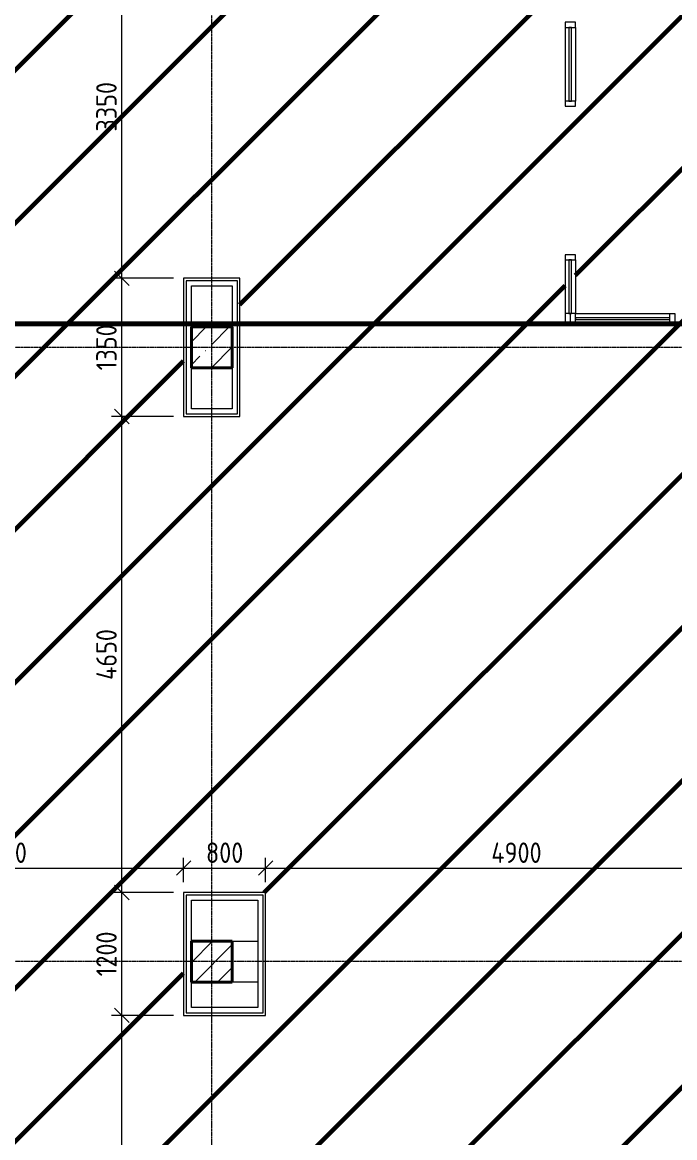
# Model space of a CAD drawing. Header units: millimetres. Extents: x -56773 to 323062, y -262288 to 76460.
# Drawn here: x -9767 to -3396, y -47180 to -36285 of the extents above; entities that cross this region are included whole.
import ezdxf

# ---------------------------------------------------------------- set-up
doc = ezdxf.new("R2010")
doc.units = ezdxf.units.MM
doc.linetypes.add('ADSK_Линия сетки', pattern=[25, 20, -2.5, 0, -2.5])
for name, color, linetype, lineweight in [('1.1)Стяжка керамзит  2 этаж', 5, 'Continuous', 60), ('Витраж', 7, 'Continuous', 9), ('Несущие колонны', 7, 'Continuous', 18), ('Оси', 7, 'Continuous', 9), ('Панели витража', 7, 'Continuous', 9), ('Перекрытие', 7, 'Continuous', 18), ('Размеры', 7, 'Continuous', 9), ('Стены несущие', 7, 'Continuous', 30), ('Стены отделка', 7, 'Continuous', 30), ('Стены штриховка', 7, 'Continuous', 9)]:
    doc.layers.add(name, color=color, linetype=linetype, lineweight=lineweight)
doc.styles.add('GOST Common_3', font='', dxfattribs={"width": 0.9, "height": 200})
doc.styles.get('GOST Common_3').set_extended_font_data('GOST Common')
doc.dimstyles.new('ADSK_Основной_2_0_2', dxfattribs={"dimscale": 304.8, "dimtxt": 201.142999, "dimasz": 0.463911, "dimexe": 0.328084, "dimexo": 0.328084, "dimgap": 0.164042, "dimtad": 1, "dimdec": 3, "dimrnd": 0.001, "dimdsep": 46, "dimtxsty": 'GOST Common_3', "dimblk1": 'OBLIQUE', "dimblk2": 'OBLIQUE', "dimsah": 1, "dimcen": 0.09, "dimdle": 0.328084, "dimazin": 2, "dimtfac": 1, "dimtdec": 4, "dimtix": 1, "dimtmove": 0, "dimatfit": 3, "dimfxl": 1, "dimtvp": 1, "dimtolj": 1, "dimtzin": 0, "dimlwd": 20, "dimlwe": 20, "dimarcsym": 2})
pattern_1 = [(45, (1283.93, -48864.63), (-224.5064, 224.5064), []), (45, (1508.44, -48864.63), (-224.5064, 224.5064), [396.875, -79.375, 3.353, -76.022])]

# ---------------------------------------------------------------- blocks, each defined once
blk = doc.blocks.new('ADSK_КолоннаЖБ_Прямоугольная - 400x400 мм-1807142-Кладочный план 1-го этажа')
at = {"layer": 'Несущие колонны', "lineweight": 40}
for p, q in [((-200, 200), (200, 200)), ((-200, -200), (-200, 200)), ((200, 200), (200, -200)), ((200, -200), (-200, -200))]:
    blk.add_line(p, q, dxfattribs=at)
blk = doc.blocks.new('Системная панель - ADSK_Cтеклопакет_25-3521199-Кладочный план 1-го этажа')
at = {"layer": 'Панели витража', "lineweight": 18}
for p, q in [((262.5, 12.5), (-262.5, 12.5)), ((-262.5, 12.5), (-262.5, -12.5)), ((262.5, -12.5), (262.5, 12.5)), ((-262.5, -12.5), (262.5, -12.5))]:
    blk.add_line(p, q, dxfattribs=at)
blk = doc.blocks.new('Прямоугольный импост - 300х100 уширенный профиль-3521195-Кладочный план 1-го этажа')
at = {"layer": 'Витраж'}
for p, q in [((-5750, 10260), (-5750, 9735)), ((-5650, 10260), (-5650, 9735))]:
    blk.add_line(p, q, dxfattribs=at)
blk = doc.blocks.new('Прямоугольный импост - 300х100 уширенный профиль-3396084-Кладочный план 1-го этажа')
at = {"layer": 'Витраж'}
for p, q in [((-3050, 12530), (-3050, 11810)), ((-2950, 12530), (-2950, 11810))]:
    blk.add_line(p, q, dxfattribs=at)
blk = doc.blocks.new('Прямоугольный импост - 50х100-V5-Кладочный план 1-го этажа')
at = {"layer": 'Витраж', "lineweight": 18}
for p, q in [((-25, 50), (25, 50)), ((-25, -50), (-25, 50)), ((25, 50), (25, -50)), ((25, -50), (-25, -50))]:
    blk.add_line(p, q, dxfattribs=at)
blk = doc.blocks.new('Квадратный угловой импост - 100х100 мм-3520825-Кладочный план 1-го этажа')
at = {"layer": 'Витраж', "lineweight": 18}
for p, q in [((50, 50), (-50, 50)), ((-50, 50), (-50, -50)), ((50, -50), (50, 50)), ((-50, -50), (50, -50))]:
    blk.add_line(p, q, dxfattribs=at)
blk = doc.blocks.new('Системная панель - ADSK_Cтеклопакет_25-V6-Кладочный план 1-го этажа')
at = {"layer": 'Панели витража', "lineweight": 18}
for p, q in [((360, 12.5), (-360, 12.5)), ((-360, 12.5), (-360, -12.5)), ((360, -12.5), (360, 12.5)), ((-360, -12.5), (360, -12.5))]:
    blk.add_line(p, q, dxfattribs=at)
blk = doc.blocks.new('Прямоугольный импост - 50х100 мм-3522522-Кладочный план 1-го этажа')
at = {"layer": 'Витраж', "lineweight": 18}
for p, q in [((-50, 50), (0, 50)), ((-50, -50), (-50, 50)), ((0, 50), (0, -50)), ((0, -50), (-50, -50))]:
    blk.add_line(p, q, dxfattribs=at)
blk = doc.blocks.new('Системная панель - ADSK_Cтеклопакет_25 мм-3522524-Кладочный план 1-го этажа')
at = {"layer": 'Панели витража', "lineweight": 18}
for p, q in [((-460, 12.5), (460, 12.5)), ((-460, -12.5), (-460, 12.5)), ((460, -12.5), (460, 12.5)), ((460, -12.5), (-460, -12.5))]:
    blk.add_line(p, q, dxfattribs=at)
blk = doc.blocks.new('Прямоугольный импост - 300х100 уширенный профиль-3525555-Кладочный план 1-го этажа')
at = {"layer": 'Витраж'}
for p, q in [((-5650, 9735), (-4730, 9735)), ((-5650, 9635), (-4730, 9635))]:
    blk.add_line(p, q, dxfattribs=at)
blk = doc.blocks.new('Прямоугольный импост - 50х100 мм-3525556-Кладочный план 1-го этажа')
at = {"layer": 'Витраж', "lineweight": 18}
for p, q in [((25, 50), (-25, 50)), ((-25, 50), (-25, -50)), ((25, 50), (25, -50)), ((-25, -50), (25, -50))]:
    blk.add_line(p, q, dxfattribs=at)
blk = doc.blocks.new('_Oblique')
at = {"color": 0, "linetype": 'ByBlock', "lineweight": -2}
blk.add_line((-0.5, -0.5), (0.5, 0.5), dxfattribs=at)
blk = doc.blocks.new('*D4078')
at = {"layer": 'Defpoints', "color": 0, "transparency": 16777216}
for p in [(-8191, -44546), (-8191, -44785), (-11741, -45235)]:
    blk.add_point(p, dxfattribs=at)
at = {"layer": 'Размеры', "color": 0, "lineweight": 20, "transparency": 16777216}
for p, q in [((-11741, -45135), (-11741, -44446)), ((-8191, -44685), (-8191, -44446)), ((-11841, -44546), (-8091, -44546))]:
    blk.add_line(p, q, dxfattribs=at)
at = {"layer": 'Размеры', "color": 0, "lineweight": 20, "transparency": 16777216, "xscale": 141.4, "yscale": 141.4, "zscale": 141.4, "rotation": 180}
blk.add_blockref('_Oblique', (-11741, -44546), dxfattribs=at)
at = {"layer": 'Размеры', "color": 0, "lineweight": 20, "transparency": 16777216, "xscale": 141.4, "yscale": 141.4, "zscale": 141.4}
blk.add_blockref('_Oblique', (-8191, -44546), dxfattribs=at)
at = {"layer": 'Размеры', "color": 0, "lineweight": 9, "transparency": 16777216, "insert": (-9966, -44396), "char_height": 200, "width": 605.47, "attachment_point": 5, "style": 'GOST Common_3'}
blk.add_mtext('\\A1;3550', dxfattribs=at)
blk = doc.blocks.new('*D4079')
at = {"layer": 'Defpoints', "color": 0, "transparency": 16777216}
for p in [(-7391, -44546), (-8191, -44785), (-7391, -44785)]:
    blk.add_point(p, dxfattribs=at)
at = {"layer": 'Размеры', "color": 0, "lineweight": 20, "transparency": 16777216}
for p, q in [((-8191, -44685), (-8191, -44446)), ((-7391, -44685), (-7391, -44446)), ((-8291, -44546), (-7291, -44546))]:
    blk.add_line(p, q, dxfattribs=at)
at = {"layer": 'Размеры', "color": 0, "lineweight": 20, "transparency": 16777216, "xscale": 141.4, "yscale": 141.4, "zscale": 141.4, "rotation": 180}
blk.add_blockref('_Oblique', (-8191, -44546), dxfattribs=at)
at = {"layer": 'Размеры', "color": 0, "lineweight": 20, "transparency": 16777216, "xscale": 141.4, "yscale": 141.4, "zscale": 141.4}
blk.add_blockref('_Oblique', (-7391, -44546), dxfattribs=at)
at = {"layer": 'Размеры', "color": 0, "lineweight": 9, "transparency": 16777216, "insert": (-7791, -44396), "char_height": 200, "width": 454.11, "attachment_point": 5, "style": 'GOST Common_3'}
blk.add_mtext('\\A1;800', dxfattribs=at)
blk = doc.blocks.new('*D4080')
at = {"layer": 'Defpoints', "color": 0, "transparency": 16777216}
for p in [(-2491, -44546), (-7391, -44785), (-2491, -45135)]:
    blk.add_point(p, dxfattribs=at)
at = {"layer": 'Размеры', "color": 0, "lineweight": 20, "transparency": 16777216}
for p, q in [((-7391, -44685), (-7391, -44446)), ((-2491, -45035), (-2491, -44446)), ((-7491, -44546), (-2391, -44546))]:
    blk.add_line(p, q, dxfattribs=at)
at = {"layer": 'Размеры', "color": 0, "lineweight": 20, "transparency": 16777216, "xscale": 141.4, "yscale": 141.4, "zscale": 141.4, "rotation": 180}
blk.add_blockref('_Oblique', (-7391, -44546), dxfattribs=at)
at = {"layer": 'Размеры', "color": 0, "lineweight": 20, "transparency": 16777216, "xscale": 141.4, "yscale": 141.4, "zscale": 141.4}
blk.add_blockref('_Oblique', (-2491, -44546), dxfattribs=at)
at = {"layer": 'Размеры', "color": 0, "lineweight": 9, "transparency": 16777216, "insert": (-4941, -44396), "char_height": 200, "width": 625.93, "attachment_point": 5, "style": 'GOST Common_3'}
blk.add_mtext('\\A1;4900', dxfattribs=at)
blk = doc.blocks.new('*D4086')
at = {"layer": 'Defpoints', "color": 0, "transparency": 16777216}
for p in [(-8795, -45985), (-8191, -45985), (-8241, -49285)]:
    blk.add_point(p, dxfattribs=at)
at = {"layer": 'Размеры', "color": 0, "lineweight": 20, "transparency": 16777216}
for p, q in [((-8795, -49385), (-8795, -45885)), ((-8291, -45985), (-8895, -45985)), ((-8341, -49285), (-8895, -49285))]:
    blk.add_line(p, q, dxfattribs=at)
at = {"layer": 'Размеры', "color": 0, "lineweight": 20, "transparency": 16777216, "xscale": 141.4, "yscale": 141.4, "zscale": 141.4}
for p, rotation in [((-8795, -45985), 90), ((-8795, -49285), 270)]:
    blk.add_blockref('_Oblique', p, dxfattribs=dict(at, rotation=rotation))
at = {"layer": 'Размеры', "color": 0, "lineweight": 9, "transparency": 16777216, "insert": (-8945, -47635), "char_height": 200, "width": 605.47, "attachment_point": 5, "rotation": 90, "style": 'GOST Common_3'}
blk.add_mtext('\\A1;3300', dxfattribs=at)
blk = doc.blocks.new('*D4087')
at = {"layer": 'Defpoints', "color": 0, "transparency": 16777216}
for p in [(-8795, -44785), (-8191, -44785), (-8191, -45985)]:
    blk.add_point(p, dxfattribs=at)
at = {"layer": 'Размеры', "color": 0, "lineweight": 20, "transparency": 16777216}
for p, q in [((-8795, -46085), (-8795, -44685)), ((-8291, -44785), (-8895, -44785)), ((-8291, -45985), (-8895, -45985))]:
    blk.add_line(p, q, dxfattribs=at)
at = {"layer": 'Размеры', "color": 0, "lineweight": 20, "transparency": 16777216, "xscale": 141.4, "yscale": 141.4, "zscale": 141.4}
for p, rotation in [((-8795, -44785), 90), ((-8795, -45985), 270)]:
    blk.add_blockref('_Oblique', p, dxfattribs=dict(at, rotation=rotation))
at = {"layer": 'Размеры', "color": 0, "lineweight": 9, "transparency": 16777216, "insert": (-8945, -45385), "char_height": 200, "width": 560.47, "attachment_point": 5, "rotation": 90, "style": 'GOST Common_3'}
blk.add_mtext('\\A1;1200', dxfattribs=at)
blk = doc.blocks.new('*D3912')
at = {"layer": 'Defpoints', "color": 0, "transparency": 16777216}
for p in [(-8795, -40135), (-8191, -40135), (-8191, -44785)]:
    blk.add_point(p, dxfattribs=at)
at = {"layer": 'Размеры', "color": 0, "lineweight": 20, "transparency": 16777216}
for p, q in [((-8795, -44885), (-8795, -40035)), ((-8291, -40135), (-8895, -40135)), ((-8291, -44785), (-8895, -44785))]:
    blk.add_line(p, q, dxfattribs=at)
at = {"layer": 'Размеры', "color": 0, "lineweight": 20, "transparency": 16777216, "xscale": 141.4, "yscale": 141.4, "zscale": 141.4}
for p, rotation in [((-8795, -40135), 90), ((-8795, -44785), 270)]:
    blk.add_blockref('_Oblique', p, dxfattribs=dict(at, rotation=rotation))
at = {"layer": 'Размеры', "color": 0, "lineweight": 9, "transparency": 16777216, "insert": (-8945, -42460), "char_height": 200, "width": 625.93, "attachment_point": 5, "rotation": 90, "style": 'GOST Common_3'}
blk.add_mtext('\\A1;4650', dxfattribs=at)
blk = doc.blocks.new('*D3913')
at = {"layer": 'Defpoints', "color": 0, "transparency": 16777216}
for p in [(-8795, -38785), (-8191, -38785), (-8191, -40135)]:
    blk.add_point(p, dxfattribs=at)
at = {"layer": 'Размеры', "color": 0, "lineweight": 20, "transparency": 16777216}
for p, q in [((-8291, -38785), (-8895, -38785)), ((-8795, -40235), (-8795, -38685)), ((-8291, -40135), (-8895, -40135))]:
    blk.add_line(p, q, dxfattribs=at)
at = {"layer": 'Размеры', "color": 0, "lineweight": 20, "transparency": 16777216, "xscale": 141.4, "yscale": 141.4, "zscale": 141.4}
for p, rotation in [((-8795, -38785), 90), ((-8795, -40135), 270)]:
    blk.add_blockref('_Oblique', p, dxfattribs=dict(at, rotation=rotation))
at = {"layer": 'Размеры', "color": 0, "lineweight": 9, "transparency": 16777216, "insert": (-8945, -39460), "char_height": 200, "width": 560.47, "attachment_point": 5, "rotation": 90, "style": 'GOST Common_3'}
blk.add_mtext('\\A1;1350', dxfattribs=at)
blk = doc.blocks.new('*D3914')
at = {"layer": 'Defpoints', "color": 0, "transparency": 16777216}
for p in [(-8795, -35435), (-8391, -35435), (-8191, -38785)]:
    blk.add_point(p, dxfattribs=at)
at = {"layer": 'Размеры', "color": 0, "lineweight": 20, "transparency": 16777216}
for p, q in [((-8795, -38885), (-8795, -35335)), ((-8491, -35435), (-8895, -35435)), ((-8291, -38785), (-8895, -38785))]:
    blk.add_line(p, q, dxfattribs=at)
at = {"layer": 'Размеры', "color": 0, "lineweight": 20, "transparency": 16777216, "xscale": 141.4, "yscale": 141.4, "zscale": 141.4}
for p, rotation in [((-8795, -35435), 90), ((-8795, -38785), 270)]:
    blk.add_blockref('_Oblique', p, dxfattribs=dict(at, rotation=rotation))
at = {"layer": 'Размеры', "color": 0, "lineweight": 9, "transparency": 16777216, "insert": (-8945, -37110), "char_height": 200, "width": 605.47, "attachment_point": 5, "rotation": 90, "style": 'GOST Common_3'}
blk.add_mtext('\\A1;3350', dxfattribs=at)

msp = doc.modelspace()

# ---------------------------------------------------------------- hatches: boundary and pattern name
at = {"layer": '1.1)Стяжка керамзит  2 этаж', "transparency": 33554687}
h = msp.add_hatch(dxfattribs=at)
h.set_pattern_fill('ANSI31', color=5, scale=333)
h.paths.add_polyline_path([(3658.9343, -39509.6624), (3283.9343, -39509.6624), (1683.9343, -39509.6624), (483.9343, -39509.6624), (-716.0657, -39509.6624), (-1641.0657, -39509.6624), (-1641.0657, -41084.6624), (-2391.0657, -41084.6624), (-2391.0657, -41134.6624), (-2391.0657, -41359.6624), (-2391.0657, -41409.6624), (-2491.0657, -41409.6624), (-2491.0657, -42609.6624), (-2391.0657, -42609.6624), (-2391.0657, -42659.6624), (-2391.0657, -45134.6624), (-2391.0657, -45184.6624), (-2366.0657, -45184.6624), (3658.9343, -45184.6624)])
h.paths.add_polyline_path([(-5466.0657, -50134.6624), (-11741.0657, -50134.6624), (-11741.0657, -55809.6624), (-8116.0657, -55809.6624), (-8116.0657, -55659.6624), (-7716.0657, -55659.6624), (-7716.0657, -55809.6624), (-5466.0657, -55809.6624)])
h.paths.add_polyline_path([(-11741.0657, -53484.6624), (-11866.0657, -53484.6624), (-11866.0657, -53359.6624), (-12591.0657, -53359.6624), (-12591.0657, -52809.6624), (-18266.0657, -52809.6624), (-18266.0657, -55659.6624), (-18116.0657, -55659.6624), (-18116.0657, -55809.6624), (-17516.0657, -55809.6624), (-15916.0657, -55809.6624), (-14716.0657, -55809.6624), (-13116.0657, -55809.6624), (-12591.0657, -55809.6624), (-12591.0657, -54809.6624), (-11866.0657, -54809.6624), (-11866.0657, -54684.6624), (-11741.0657, -54684.6624)])
h.paths.add_polyline_path([(-11741.0657, -50959.6624), (-11866.0657, -50959.6624), (-11866.0657, -50834.6624), (-12591.0657, -50834.6624), (-12591.0657, -49684.6624), (-18116.0657, -49684.6624), (-18116.0657, -50059.6624), (-18266.0657, -50059.6624), (-18266.0657, -50659.6624), (-18266.0657, -52259.6624), (-18266.0657, -52684.6624), (-12591.0657, -52684.6624), (-12591.0657, -52284.6624), (-11866.0657, -52284.6624), (-11866.0657, -52159.6624), (-11741.0657, -52159.6624)])
h.paths.add_polyline_path([(-12591.0657, -48084.6624), (-11866.0657, -48084.6624), (-11866.0657, -47959.6624), (-11741.0657, -47959.6624), (-11741.0657, -46759.6624), (-11866.0657, -46759.6624), (-11866.0657, -46634.6624), (-12591.0657, -46634.6624), (-12591.0657, -45359.6624), (-18116.0657, -45359.6624), (-18116.0657, -45659.6624), (-18266.0657, -45659.6624), (-18266.0657, -46859.6624), (-18266.0657, -48459.6624), (-18266.0657, -49559.6624), (-12591.0657, -49559.6624)])
h.paths.add_polyline_path([(-8241.0657, -49284.6624), (-11741.0657, -49284.6624), (-11741.0657, -50134.6624), (-8241.0657, -50134.6624)])
h.paths.add_polyline_path([(-2491.0657, -39229.6624), (-2506.0657, -39229.6624), (-3396.0657, -39229.6624), (-3446.0657, -39229.6624), (-4366.0657, -39229.6624), (-4416.0657, -39229.6624), (-4466.0657, -39229.6624), (-7641.0657, -39229.6624), (-7641.0657, -40134.6624), (-8191.0657, -40134.6624), (-8191.0657, -39229.6624), (-11616.0657, -39229.6624), (-11616.0657, -42834.6624), (-11741.0657, -42834.6624), (-11741.0657, -49284.6624), (-8241.0657, -49284.6624), (-2491.0657, -49284.6624)])
h.paths.add_polyline_path([(-8191.0657, -45984.6624), (-8191.0657, -44784.6624), (-7391.0657, -44784.6624), (-7391.0657, -45984.6624)], flags=16)
h.paths.add_polyline_path([(-8166.0657, -45959.6624), (-8166.0657, -44809.6624), (-7416.0657, -44809.6624), (-7416.0657, -45959.6624)], flags=0)
h.paths.add_polyline_path([(-8116.0657, -45909.6624), (-8116.0657, -44859.6624), (-7466.0657, -44859.6624), (-7466.0657, -45909.6624)], flags=0)
h.paths.add_polyline_path([(-8116.0657, -45659.6624), (-8116.0657, -45259.6624), (-7716.0657, -45259.6624), (-7716.0657, -45659.6624)], flags=0)
h.paths.add_polyline_path([(-11741.0657, -42834.6624), (-11866.0657, -42834.6624), (-11866.0657, -42709.6624), (-11741.0657, -42709.6624), (-11741.0657, -40234.6624), (-13941.0657, -40234.6624), (-13941.0657, -42709.6624), (-13066.0657, -42709.6624), (-13066.0657, -42834.6624), (-14271.0657, -42834.6624), (-14271.0657, -42709.6624), (-14241.0657, -42709.6624), (-14241.0657, -40509.6624), (-14391.0657, -40509.6624), (-14391.0657, -40384.6624), (-14241.0657, -40384.6624), (-14241.0657, -38334.6624), (-15516.0657, -38334.6624), (-15516.0657, -40384.6624), (-15291.0657, -40384.6624), (-15291.0657, -40509.6624), (-15516.0657, -40509.6624), (-15516.0657, -41509.6624), (-15691.0657, -41509.6624), (-15691.0657, -42709.6624), (-15171.0657, -42709.6624), (-15171.0657, -42834.6624), (-17141.0657, -42834.6624), (-17141.0657, -42709.6624), (-15816.0657, -42709.6624), (-15816.0657, -39784.6624), (-16016.0657, -39784.6624), (-16016.0657, -39734.6624), (-15816.0657, -39734.6624), (-15816.0657, -38134.6624), (-16916.0657, -38134.6624), (-16916.0657, -39734.6624), (-16756.0657, -39734.6624), (-16756.0657, -39784.6624), (-17166.0657, -39784.6624), (-17166.0657, -39734.6624), (-16966.0657, -39734.6624), (-16966.0657, -38134.6624), (-18041.0657, -38134.6624), (-18041.0657, -39734.6624), (-17906.0657, -39734.6624), (-17906.0657, -39784.6624), (-18266.0657, -39784.6624), (-18266.0657, -40259.6624), (-18266.0657, -41859.6624), (-18266.0657, -42709.6624), (-18041.0657, -42709.6624), (-18041.0657, -42834.6624), (-18266.0657, -42834.6624), (-18266.0657, -43059.6624), (-18266.0657, -44659.6624), (-18266.0657, -45234.6624), (-11741.0657, -45234.6624)])
h.paths.add_polyline_path([(-11616.0657, -38084.6624), (-11741.0657, -38084.6624), (-11741.0657, -37859.6624), (-14116.0657, -37859.6624), (-14116.0657, -39834.6624), (-12541.0657, -39834.6624), (-12541.0657, -39234.6624), (-11741.0657, -39234.6624), (-11741.0657, -39229.6624), (-11741.0657, -38984.6624), (-11616.0657, -38984.6624)])
h.paths.add_polyline_path([(-1966.0657, -34259.6624), (-2116.0657, -34259.6624), (-2116.0657, -33859.6624), (-1966.0657, -33859.6624), (-1966.0657, -30509.6624), (-2366.0657, -30509.6624), (-2366.0657, -30384.6624), (-2116.0657, -30384.6624), (-2116.0657, -30059.6624), (-1966.0657, -30059.6624), (-1966.0657, -26369.6624), (-4216.0657, -26369.6624), (-4216.0657, -25109.6624), (-7141.0657, -25109.6624), (-7141.0657, -25334.6624), (-7641.0657, -25334.6624), (-7641.0657, -30384.6624), (-3541.0657, -30384.6624), (-3541.0657, -30059.6624), (-3416.0657, -30059.6624), (-3416.0657, -30384.6624), (-3266.0657, -30384.6624), (-3266.0657, -30509.6624), (-3541.0657, -30509.6624), (-7641.0657, -30509.6624), (-7641.0657, -30934.6624), (-8491.0657, -30934.6624), (-8491.0657, -30909.6624), (-8491.0657, -25109.6624), (-11616.0657, -25109.6624), (-11616.0657, -37734.6624), (-9815.0657, -37734.6624), (-9815.0657, -37859.6624), (-11616.0657, -37859.6624), (-11616.0657, -39229.6624), (-8191.0657, -39229.6624), (-8191.0657, -38784.6624), (-7641.0657, -38784.6624), (-7641.0657, -39229.6624), (-4466.0657, -39229.6624), (-4416.0657, -39229.6624), (-4366.0657, -39229.6624), (-3446.0657, -39229.6624), (-3396.0657, -39229.6624), (-2506.0657, -39229.6624), (-2491.0657, -39229.6624), (-1966.0657, -39229.6624)])
h.paths.add_polyline_path([(-8391.0657, -35434.6624), (-8391.0657, -33384.6624), (-7641.0657, -33384.6624), (-7641.0657, -35434.6624)], flags=16)
h.paths.add_polyline_path([(-8366.0657, -35409.6624), (-8366.0657, -33409.6624), (-7666.0657, -33409.6624), (-7666.0657, -35409.6624)], flags=0)
h.paths.add_polyline_path([(-8316.0657, -35359.6624), (-8316.0657, -33459.6624), (-7716.0657, -33459.6624), (-7716.0657, -35359.6624)], flags=0)
h.paths.add_polyline_path([(-8116.0657, -34259.6624), (-8116.0657, -33859.6624), (-7716.0657, -33859.6624), (-7716.0657, -34259.6624)], flags=0)
h.paths.add_polyline_path([(-4526.6157, -36609.6624), (-4526.6157, -35959.6624), (-4512.6157, -35959.6624), (-4512.6157, -36609.6624)], flags=16)
h.paths.add_polyline_path([(-4466.0657, -36334.6624), (-4466.0657, -36284.6624), (-4366.0657, -36284.6624), (-4366.0657, -36334.6624), (-4366.0657, -37054.6624), (-4366.0657, -37104.6624), (-4466.0657, -37104.6624), (-4466.0657, -37054.6624)], flags=16)
h.paths.add_polyline_path([(-4428.5657, -37054.6624), (-4428.5657, -36334.6624), (-4403.5657, -36334.6624), (-4403.5657, -37054.6624)], flags=0)
h.paths.add_polyline_path([(-4526.6157, -35359.6624), (-4526.6157, -34709.6624), (-4512.6157, -34709.6624), (-4512.6157, -35359.6624)], flags=16)
h.paths.add_polyline_path([(-4466.0657, -38554.6624), (-4366.0657, -38554.6624), (-4366.0657, -38604.6624), (-4366.0657, -39129.6624), (-4416.0657, -39129.6624), (-4466.0657, -39129.6624), (-4466.0657, -38604.6624)], flags=16)
h.paths.add_polyline_path([(-4403.5657, -38604.6624), (-4403.5657, -39129.6624), (-4428.5657, -39129.6624), (-4428.5657, -38604.6624)], flags=0)
h.paths.add_polyline_path([(-4466.0657, -35034.6624), (-4466.0657, -34984.6624), (-4466.0657, -34134.6624), (-4466.0657, -34084.6624), (-4466.0657, -33134.6624), (-4466.0657, -33084.6624), (-4466.0657, -32159.6624), (-4466.0657, -32059.6624), (-4366.0657, -32059.6624), (-3216.0657, -32059.6624), (-3166.0657, -32059.6624), (-2016.0657, -32059.6624), (-1966.0657, -32059.6624), (-1966.0657, -32159.6624), (-2016.0657, -32159.6624), (-3166.0657, -32159.6624), (-3216.0657, -32159.6624), (-4366.0657, -32159.6624), (-4366.0657, -33084.6624), (-4366.0657, -33134.6624), (-4366.0657, -34084.6624), (-4366.0657, -34134.6624), (-4366.0657, -34984.6624), (-4366.0657, -35034.6624)], flags=16)
h.paths.add_polyline_path([(-4428.5657, -34984.6624), (-4428.5657, -34134.6624), (-4403.5657, -34134.6624), (-4403.5657, -34984.6624)], flags=0)
h.paths.add_polyline_path([(-4366.0657, -39167.1624), (-3446.0657, -39167.1624), (-3446.0657, -39192.1624), (-4366.0657, -39192.1624)], flags=16)
h.paths.add_polyline_path([(-4428.5657, -34084.6624), (-4428.5657, -33134.6624), (-4403.5657, -33134.6624), (-4403.5657, -34084.6624)], flags=0)
h.paths.add_polyline_path([(-4428.5657, -33084.6624), (-4428.5657, -32159.6624), (-4416.0657, -32059.6624), (-4366.0657, -32059.6624), (-4366.0657, -32097.1624), (-3216.0657, -32097.1624), (-3216.0657, -32122.1624), (-4366.0657, -32122.1624), (-4366.0657, -32159.6624), (-4403.5657, -32159.6624), (-4403.5657, -33084.6624)], flags=0)
h.paths.add_polyline_path([(-3396.0657, -39167.1624), (-2506.0657, -39167.1624), (-2506.0657, -39192.1624), (-3396.0657, -39192.1624)], flags=16)
h.paths.add_polyline_path([(-2346.0657, -39167.1624), (-2016.0657, -39167.1624), (-2016.0657, -39192.1624), (-2346.0657, -39192.1624)], flags=16)
h.paths.add_polyline_path([(-3166.0657, -32097.1624), (-2016.0657, -32097.1624), (-2016.0657, -32122.1624), (-3166.0657, -32122.1624)], flags=0)
h.paths.add_polyline_path([(-11616.0657, -30934.6624), (-12591.0657, -30934.6624), (-12591.0657, -30284.6624), (-15416.0657, -30284.6624), (-15416.0657, -30909.6624), (-15416.0657, -31909.6624), (-15416.0657, -32709.6624), (-15416.0657, -33709.7905), (-15416.0657, -34059.6624), (-13466.0657, -34059.6624), (-13466.0657, -34259.6624), (-11916.0657, -34259.6624), (-11916.0657, -34059.6624), (-11616.0657, -34059.6624)])
h.paths.add_polyline_path([(-11616.0657, -25109.6624), (-12116.0657, -25109.6624), (-12116.0657, -25259.6624), (-12516.0657, -25259.6624), (-12516.0657, -25109.6624), (-13116.0657, -25109.6624), (-14716.0657, -25109.6624), (-14791.0657, -25109.6624), (-14791.0657, -27634.6624), (-14916.0657, -27634.6624), (-14916.0657, -25109.6624), (-15916.0657, -25109.6624), (-17516.0657, -25109.6624), (-18116.0657, -25109.6624), (-18116.0657, -25259.6624), (-18266.0657, -25259.6624), (-18266.0657, -30159.6624), (-18266.0657, -30259.6624), (-15616.0657, -30259.6624), (-15416.0657, -30259.6624), (-15416.0657, -30159.6624), (-15516.0657, -30159.6624), (-15516.0657, -29734.6624), (-14891.0657, -29734.6624), (-14891.0657, -29684.6624), (-15566.0657, -29684.6624), (-15566.0657, -30159.6624), (-15591.0657, -30159.6624), (-15591.0657, -29659.6624), (-14916.0657, -29659.6624), (-14916.0657, -28834.6624), (-14791.0657, -28834.6624), (-14791.0657, -29934.6624), (-11616.0657, -29934.6624)])
at = {"layer": 'Несущие колонны', "lineweight": 9}
h = msp.add_hatch(dxfattribs=at)
h.set_pattern_fill('FP_3', color=256, style=0, pattern_type=2)
h.set_pattern_definition(pattern_1)
h.paths.add_polyline_path([(-7876.5438, -39659.6624), (-7716.0657, -39659.6624), (-7716.0657, -39259.6624), (-8116.0657, -39259.6624), (-8116.0657, -39659.6624)])
h = msp.add_hatch(dxfattribs=at)
h.set_pattern_fill('FP_3', color=256, style=0, pattern_type=2)
h.set_pattern_definition(pattern_1)
h.paths.add_polyline_path([(-8116.0657, -45659.6624), (-7716.0657, -45659.6624), (-7716.0657, -45259.6624), (-8116.0657, -45259.6624)])

# ---------------------------------------------------------------- linework, layer by layer
at = {"layer": '1.1)Стяжка керамзит  2 этаж'}
for points in [[(-11616.0657, -39229.6624), (-1966.0657, -39229.6624), (-1966.0657, -25109.6624), (-11616.0657, -25109.6624)], [(-11741.0657, -49284.6624), (-2491.0657, -49284.6624), (-2491.0657, -39229.6624), (-11741.0657, -39229.6624)]]:
    msp.add_lwpolyline(points, close=True, dxfattribs=at)
at = {"layer": 'Несущие колонны', "lineweight": 9}
for p, q in [((-7716.0657, -39259.6624), (-8116.0657, -39259.6624)), ((-8116.0657, -39259.6624), (-8116.0657, -39659.6624)), ((-7716.0657, -39659.6624), (-7716.0657, -39259.6624)), ((-8116.0657, -39659.6624), (-7716.0657, -39659.6624)), ((-7716.0657, -45259.6624), (-8116.0657, -45259.6624)), ((-8116.0657, -45259.6624), (-8116.0657, -45659.6624)), ((-7716.0657, -45659.6624), (-7716.0657, -45259.6624)), ((-8116.0657, -45659.6624), (-7716.0657, -45659.6624))]:
    msp.add_line(p, q, dxfattribs=at)
at = {"layer": 'Оси', "linetype": 'ADSK_Линия сетки', "lineweight": 5}
for p, q in [((-7916.0657, -59838.5137), (-7916.0657, -24363.7173)), ((63681.4538, -39459.6624), (-23956.1623, -39459.6624)), ((63681.4538, -45459.6624), (-23956.1623, -45459.6624))]:
    msp.add_line(p, q, dxfattribs=at)
at = {"layer": 'Перекрытие'}
for p, q in [((-7716.0657, -45259.6624), (-7466.0657, -45259.6624)), ((-7466.0657, -45659.6624), (-7716.0657, -45659.6624))]:
    msp.add_line(p, q, dxfattribs=at)
at = {"layer": 'Стены несущие', "lineweight": 9}
for p, q in [((-8116.0657, -40059.6624), (-8116.0657, -38859.6624)), ((-8116.0657, -38859.6624), (-7716.0657, -38859.6624)), ((-7716.0657, -38859.6624), (-7716.0657, -40059.6624)), ((-7716.0657, -40059.6624), (-8116.0657, -40059.6624)), ((-8116.0657, -45909.6624), (-8116.0657, -44859.6624)), ((-8116.0657, -44859.6624), (-7466.0657, -44859.6624)), ((-7466.0657, -44859.6624), (-7466.0657, -45909.6624)), ((-7466.0657, -45909.6624), (-8116.0657, -45909.6624))]:
    msp.add_line(p, q, dxfattribs=at)
at = {"layer": 'Стены отделка', "lineweight": 18}
for p, q in [((-8191.0657, -38784.6624), (-8191.0657, -40134.6624)), ((-7641.0657, -38784.6624), (-8191.0657, -38784.6624)), ((-7641.0657, -40134.6624), (-7641.0657, -38784.6624)), ((-8191.0657, -40134.6624), (-7641.0657, -40134.6624)), ((-8191.0657, -44784.6624), (-8191.0657, -45984.6624)), ((-7391.0657, -44784.6624), (-8191.0657, -44784.6624)), ((-7391.0657, -45984.6624), (-7391.0657, -44784.6624)), ((-8191.0657, -45984.6624), (-7391.0657, -45984.6624))]:
    msp.add_line(p, q, dxfattribs=at)
at = {"layer": 'Стены штриховка', "lineweight": 9}
for p, q in [((-8166.0657, -38809.6624), (-8166.0657, -40109.6624)), ((-7666.0657, -38809.6624), (-8166.0657, -38809.6624)), ((-7666.0657, -40109.6624), (-7666.0657, -38809.6624)), ((-8166.0657, -40109.6624), (-7666.0657, -40109.6624)), ((-8166.0657, -44809.6624), (-8166.0657, -45959.6624)), ((-7416.0657, -44809.6624), (-8166.0657, -44809.6624)), ((-7416.0657, -45959.6624), (-7416.0657, -44809.6624)), ((-8166.0657, -45959.6624), (-7416.0657, -45959.6624))]:
    msp.add_line(p, q, dxfattribs=at)

# ---------------------------------------------------------------- block references
at = {"layer": 'Витраж', "extrusion": (0, 0, -1), "rotation": 89.99999999999972}
for p in [(4416.0657, -36309.6624), (4416.0657, -37079.6624), (4416.0657, -38579.6624)]:
    msp.add_blockref('Прямоугольный импост - 50х100-V5-Кладочный план 1-го этажа', p, dxfattribs=at)
at = {"layer": 'Витраж'}
for name, p in [('Прямоугольный импост - 300х100 уширенный профиль-3396084-Кладочный план 1-го этажа', (-1416.0657, -48864.6314)), ('Прямоугольный импост - 300х100 уширенный профиль-3521195-Кладочный план 1-го этажа', (1283.9343, -48864.6314)), ('Прямоугольный импост - 300х100 уширенный профиль-3525555-Кладочный план 1-го этажа', (1283.9343, -48864.6314))]:
    msp.add_blockref(name, p, dxfattribs=at)
at = {"layer": 'Витраж', "rotation": 270.0000000000003}
msp.add_blockref('Квадратный угловой импост - 100х100 мм-3520825-Кладочный план 1-го этажа', (-4416.0657, -39179.6624), dxfattribs=at)
at = {"layer": 'Витраж', "extrusion": (0, 0, -1)}
msp.add_blockref('Прямоугольный импост - 50х100 мм-3522522-Кладочный план 1-го этажа', (4416.0657, -39179.6624), dxfattribs=at)
at = {"layer": 'Витраж', "lineweight": 18, "extrusion": (0, 0, -1)}
msp.add_blockref('Прямоугольный импост - 50х100 мм-3525556-Кладочный план 1-го этажа', (3421.0657, -39179.6624), dxfattribs=at)
at = {"layer": 'Несущие колонны', "lineweight": 40, "rotation": 89.9999999999999}
for p in [(-7916.0657, -39459.6624), (-7916.0657, -45459.6624)]:
    msp.add_blockref('ADSK_КолоннаЖБ_Прямоугольная - 400x400 мм-1807142-Кладочный план 1-го этажа', p, dxfattribs=at)
at = {"layer": 'Панели витража', "rotation": 90.00000000000031}
for name, p in [('Системная панель - ADSK_Cтеклопакет_25-V6-Кладочный план 1-го этажа', (-4416.0657, -36694.6624)), ('Системная панель - ADSK_Cтеклопакет_25-3521199-Кладочный план 1-го этажа', (-4416.0657, -38867.1624))]:
    msp.add_blockref(name, p, dxfattribs=at)
at = {"layer": 'Панели витража', "lineweight": 18, "rotation": 180}
msp.add_blockref('Системная панель - ADSK_Cтеклопакет_25 мм-3522524-Кладочный план 1-го этажа', (-3906.0657, -39179.6624), dxfattribs=at)

# ---------------------------------------------------------------- dimensions: what is measured, and where the dimension line sits
at = {"layer": 'Размеры', "lineweight": 9}
for base, p1, p2, override, picture, middle in [((-8795.1504, -35434.6624), (-8191.0657, -38784.6624), (-8391.0657, -35434.6624), {"dimpost": '<>', "dimfxl": 3355.964839}, '*D3914', (-8945.1504, -37109.6624)), ((-8795.1504, -38784.6624), (-8191.0657, -40134.6624), (-8191.0657, -38784.6624), {"dimpost": '<>', "dimfxl": 1350}, '*D3913', (-8945.1504, -39459.6624)), ((-8795.1504, -40134.6624), (-8191.0657, -44784.6624), (-8191.0657, -40134.6624), {"dimpost": '<>', "dimfxl": 4650}, '*D3912', (-8945.1504, -42459.6624)), ((-8795.1504, -44784.6624), (-8191.0657, -45984.6624), (-8191.0657, -44784.6624), {"dimpost": '<>', "dimfxl": 1200}, '*D4087', (-8945.1504, -45384.6624)), ((-8795.1504, -45984.6624), (-8241.0657, -49284.6624), (-8191.0657, -45984.6624), {"dimpost": '<>', "dimfxl": 3300.378766}, '*D4086', (-8945.1504, -47634.6624))]:
    dim = msp.add_linear_dim(base=base, p1=p1, p2=p2, angle=90, dimstyle='ADSK_Основной_2_0_2', override=override, dxfattribs=at)
    dim.commit()
    dim.dimension.update_dxf_attribs({"geometry": picture, "text_midpoint": middle})
for base, p1, p2, override, picture, middle in [((-8191.0657, -44546.0652), (-11741.0657, -45234.6624), (-8191.0657, -44784.6624), {"dimpost": '<>', "dimfxl": 3578.407467}, '*D4078', (-9966.0657, -44396.0652)), ((-7391.0657, -44546.0652), (-8191.0657, -44784.6624), (-7391.0657, -44784.6624), {"dimpost": '<>', "dimfxl": 800}, '*D4079', (-7791.0657, -44396.0652)), ((-2491.0657, -44546.0652), (-7391.0657, -44784.6624), (-2491.0657, -45134.6624), {"dimpost": '<>', "dimfxl": 4912.484097}, '*D4080', (-4941.0657, -44396.0652))]:
    dim = msp.add_linear_dim(base=base, p1=p1, p2=p2, dimstyle='ADSK_Основной_2_0_2', override=override, dxfattribs=at)
    dim.commit()
    dim.dimension.update_dxf_attribs({"geometry": picture, "text_midpoint": middle})

doc.saveas('drawing.dxf')
